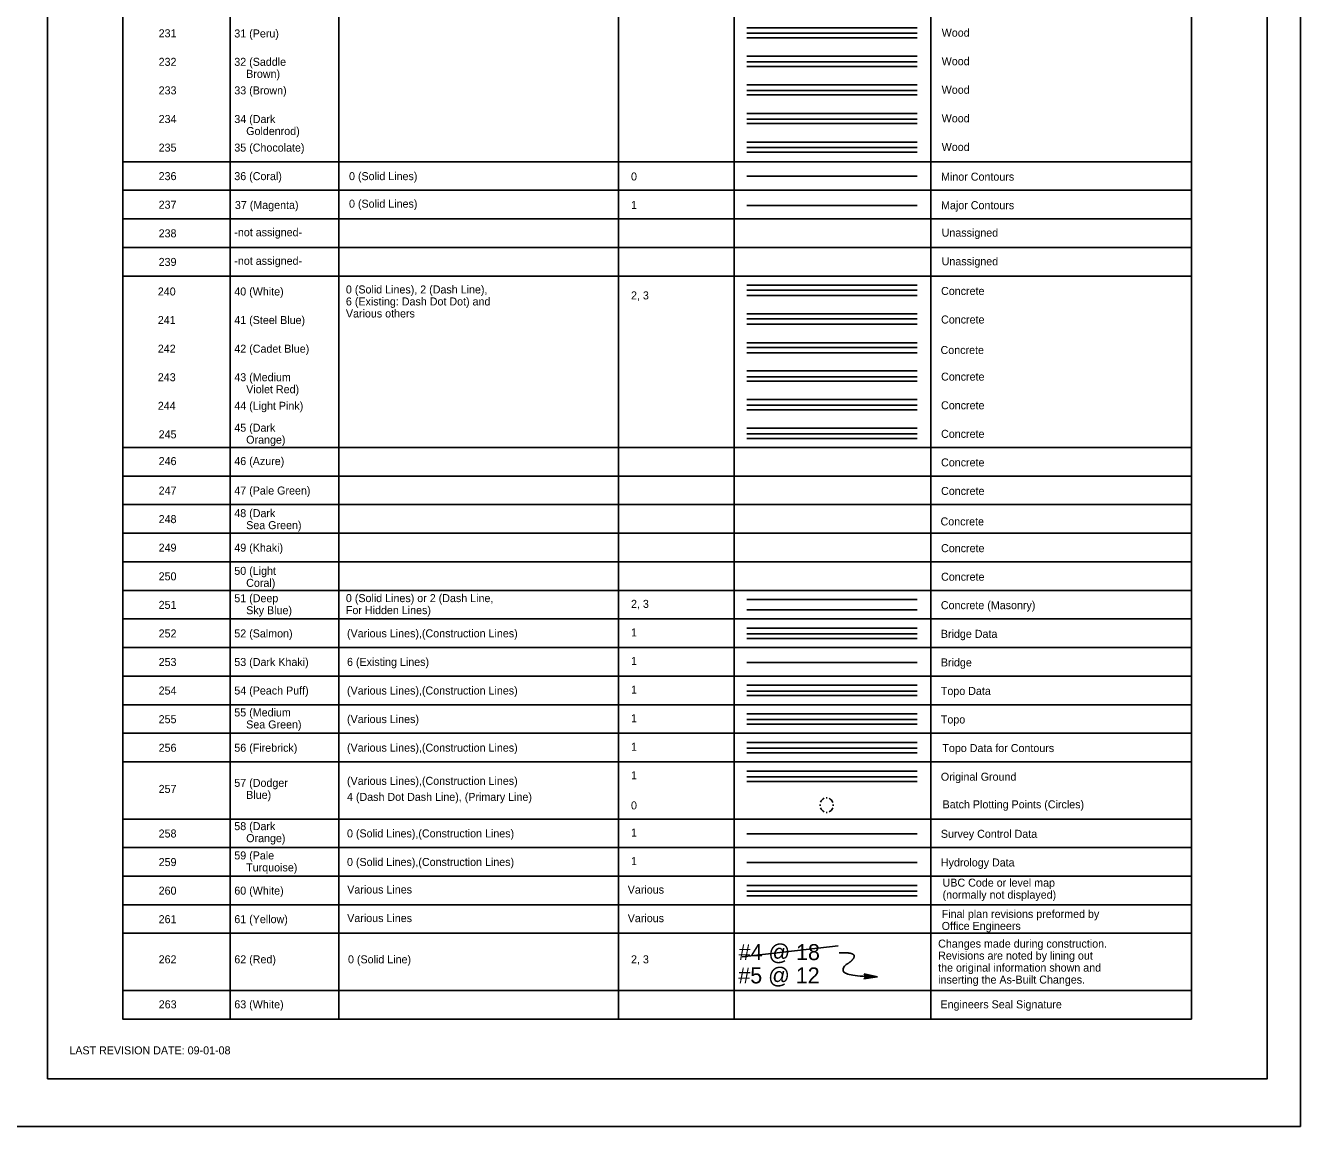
# Model space of a CAD drawing. Extents: x 0 to 3.76, y 0 to 2.19.
# Drawn here: x 2.494 to 3.758, y 0 to 1.091 of the extents above; entities that cross this region are included whole.
import ezdxf

# ---------------------------------------------------------------- set-up
doc = ezdxf.new("R2010")
doc.units = 0
for name, color, linetype in [('12 Coord Grid', 7, 'Continuous'), ('13 Ramp Align', 7, 'Continuous'), ('14 Ramp Anno', 7, 'Continuous'), ('15 Main Align', 7, 'Continuous'), ('16 Main Anno', 7, 'Continuous'), ('17 Front Align', 7, 'Continuous'), ('18 Front Anno', 7, 'Continuous'), ('21 Curb Gutter', 7, 'Continuous'), ('214 Text and Titles', 7, 'Continuous'), ('22 Misc Cnst Det', 7, 'Continuous'), ('23 Layout Notes', 7, 'Continuous'), ('24 Oblit_ACRsurf', 7, 'Continuous'), ('247 Not Assigned', 7, 'Continuous'), ('25 Temp Rdwys', 7, 'Continuous'), ('26 Undefined', 7, 'Continuous'), ('32 RW Line_Fence', 7, 'Continuous'), ('33 RW Text', 7, 'Continuous'), ('34 WPC Temp', 7, 'Continuous'), ('35 Erosion Cntrl', 7, 'Continuous'), ('36 Drainage', 7, 'Continuous'), ('37 Drain Anno', 7, 'Continuous'), ('38 San Sewer', 7, 'Continuous'), ('39 SanSewer Anno', 7, 'Continuous'), ('40 New Utility', 7, 'Continuous'), ('41 ContourGrade', 7, 'Continuous'), ('43 Pave Marker', 7, 'Continuous'), ('47 Electrical', 7, 'Continuous'), ('54 Stage 2 Anno', 7, 'Continuous'), ('56 Stage 3 Anno', 7, 'Continuous'), ('58 Soundwalls', 7, 'Continuous')]:
    doc.layers.add(name, color=color, linetype=linetype)

msp = doc.modelspace()

# ---------------------------------------------------------------- linework, layer by layer
at = {"layer": '12 Coord Grid'}
for p, q in [((3.2093, 1.089), (3.3782, 1.089)), ((3.2093, 1.0835), (3.3782, 1.0835)), ((3.2093, 1.0789), (3.3782, 1.0789))]:
    msp.add_line(p, q, dxfattribs=at)
at = {"layer": '13 Ramp Align'}
for p, q in [((3.2093, 1.0607), (3.3782, 1.0607)), ((3.2093, 1.0552), (3.3782, 1.0552)), ((3.2093, 1.0506), (3.3782, 1.0506))]:
    msp.add_line(p, q, dxfattribs=at)
at = {"layer": '14 Ramp Anno'}
for p, q in [((3.2093, 1.0324), (3.3782, 1.0324)), ((3.2093, 1.0268), (3.3782, 1.0268)), ((3.2093, 1.0223), (3.3782, 1.0223))]:
    msp.add_line(p, q, dxfattribs=at)
at = {"layer": '15 Main Align'}
for p, q in [((3.2093, 1.004), (3.3782, 1.004)), ((3.2093, 0.9985), (3.3782, 0.9985)), ((3.2093, 0.994), (3.3782, 0.994))]:
    msp.add_line(p, q, dxfattribs=at)
at = {"layer": '16 Main Anno'}
for p, q in [((3.2093, 0.9757), (3.3782, 0.9757)), ((3.2093, 0.9702), (3.3782, 0.9702)), ((3.2093, 0.9656), (3.3782, 0.9656))]:
    msp.add_line(p, q, dxfattribs=at)
at = {"layer": '17 Front Align'}
msp.add_line((3.2093, 0.9418), (3.3782, 0.9418), dxfattribs=at)
at = {"layer": '18 Front Anno'}
msp.add_line((3.2093, 0.9128), (3.3782, 0.9128), dxfattribs=at)
at = {"layer": '21 Curb Gutter'}
for p, q in [((3.2093, 0.8338), (3.3782, 0.8338)), ((3.2093, 0.8287), (3.3782, 0.8287)), ((3.2093, 0.8235), (3.3782, 0.8235))]:
    msp.add_line(p, q, dxfattribs=at)
at = {"layer": '22 Misc Cnst Det'}
for p, q in [((3.2093, 0.8055), (3.3782, 0.8055)), ((3.2093, 0.8005), (3.3782, 0.8005)), ((3.2093, 0.7952), (3.3782, 0.7952))]:
    msp.add_line(p, q, dxfattribs=at)
at = {"layer": '23 Layout Notes'}
for p, q in [((3.2093, 0.7767), (3.3782, 0.7767)), ((3.2093, 0.772), (3.3782, 0.772)), ((3.2093, 0.7669), (3.3782, 0.7669))]:
    msp.add_line(p, q, dxfattribs=at)
at = {"layer": '24 Oblit_ACRsurf'}
for p, q in [((3.2093, 0.7489), (3.3782, 0.7489)), ((3.2093, 0.7431), (3.3782, 0.7431)), ((3.2093, 0.7386), (3.3782, 0.7386))]:
    msp.add_line(p, q, dxfattribs=at)
at = {"layer": '247 Not Assigned'}
msp.add_lwpolyline([(0, 2.1899), (3.7581, 2.1899), (3.7581, 0), (0, 0)], close=True, dxfattribs=at)
at = {"layer": '25 Temp Rdwys'}
for p, q in [((3.2093, 0.7205), (3.3782, 0.7205)), ((3.2093, 0.7148), (3.3782, 0.7148)), ((3.2093, 0.7103), (3.3782, 0.7103))]:
    msp.add_line(p, q, dxfattribs=at)
at = {"layer": '26 Undefined'}
for p, q in [((3.2093, 0.6922), (3.3782, 0.6922)), ((3.2093, 0.6865), (3.3782, 0.6865)), ((3.2093, 0.6819), (3.3782, 0.6819))]:
    msp.add_line(p, q, dxfattribs=at)
at = {"layer": '32 RW Line_Fence'}
for p, q in [((3.2093, 0.5223), (3.3782, 0.5223)), ((3.2093, 0.512), (3.3782, 0.512))]:
    msp.add_line(p, q, dxfattribs=at)
at = {"layer": '33 RW Text'}
for p, q in [((3.2093, 0.4939), (3.3782, 0.4939)), ((3.2093, 0.4882), (3.3782, 0.4882)), ((3.2093, 0.4837), (3.3782, 0.4837))]:
    msp.add_line(p, q, dxfattribs=at)
at = {"layer": '34 WPC Temp'}
msp.add_line((3.2093, 0.4599), (3.3782, 0.4599), dxfattribs=at)
at = {"layer": '35 Erosion Cntrl'}
for p, q in [((3.2093, 0.4373), (3.3782, 0.4373)), ((3.2093, 0.4316), (3.3782, 0.4316)), ((3.2093, 0.427), (3.3782, 0.427))]:
    msp.add_line(p, q, dxfattribs=at)
at = {"layer": '36 Drainage'}
for p, q in [((3.2093, 0.409), (3.3782, 0.409)), ((3.2093, 0.4032), (3.3782, 0.4032)), ((3.2093, 0.3987), (3.3782, 0.3987))]:
    msp.add_line(p, q, dxfattribs=at)
at = {"layer": '37 Drain Anno'}
for p, q in [((3.2093, 0.3806), (3.3782, 0.3806)), ((3.2093, 0.3749), (3.3782, 0.3749)), ((3.2093, 0.3704), (3.3782, 0.3704))]:
    msp.add_line(p, q, dxfattribs=at)
at = {"layer": '38 San Sewer'}
for p, q in [((3.2093, 0.3523), (3.3782, 0.3523)), ((3.2093, 0.3466), (3.3782, 0.3466)), ((3.2093, 0.342), (3.3782, 0.342))]:
    msp.add_line(p, q, dxfattribs=at)
for start_param, end_param in [(1.493588, 1.648004), (0.389178, 1.168991), (6.208461, 6.364024), (5.099195, 5.893753), (4.63562, 4.79546), (1.959023, 2.749068), (3.061614, 3.215743), (3.529264, 4.325207)]:
    msp.add_ellipse((3.2885, 0.3185), major_axis=(0, 0.0073), ratio=0.887272, start_param=start_param, end_param=end_param, dxfattribs=at)
at = {"layer": '39 SanSewer Anno'}
msp.add_line((3.2093, 0.2899), (3.3782, 0.2899), dxfattribs=at)
at = {"layer": '40 New Utility'}
msp.add_line((3.2093, 0.2616), (3.3782, 0.2616), dxfattribs=at)
at = {"layer": '41 ContourGrade'}
for p, q in [((3.2093, 0.239), (3.3782, 0.239)), ((3.2093, 0.2333), (3.3782, 0.2333)), ((3.2093, 0.2287), (3.3782, 0.2287))]:
    msp.add_line(p, q, dxfattribs=at)
at = {"layer": '43 Pave Marker'}
msp.add_line((3.2046, 0.1681), (3.3, 0.1792), dxfattribs=at)
at = {"layer": '47 Electrical'}
msp.add_lwpolyline([(2.5164, 0.0474), (3.7252, 0.0474), (3.7252, 2.1528), (2.5164, 2.1528)], close=True, dxfattribs=at)
at = {"layer": '54 Stage 2 Anno'}
msp.add_lwpolyline([(2.5908, 2.1112), (3.6501, 2.1112), (3.6501, 0.1065), (2.5908, 0.1065)], close=True, dxfattribs=at)
at = {"layer": '56 Stage 3 Anno'}
for p, q in [((3.3388, 0.1483), (3.3255, 0.1463)), ((3.3262, 0.1475), (3.3255, 0.1463)), ((3.3263, 0.15), (3.3257, 0.1513)), ((3.3257, 0.1513), (3.3388, 0.1483)), ((3.3388, 0.1483), (3.3259, 0.1469)), ((3.326, 0.1506), (3.3388, 0.1483)), ((3.3269, 0.1487), (3.3262, 0.1475)), ((3.3262, 0.1475), (3.3388, 0.1483)), ((3.3388, 0.1483), (3.3263, 0.15)), ((3.3263, 0.15), (3.3269, 0.1487)), ((3.3388, 0.1483), (3.3266, 0.1494)), ((3.3266, 0.1481), (3.3388, 0.1483)), ((3.3269, 0.1487), (3.3388, 0.1483))]:
    msp.add_line(p, q, dxfattribs=at)
msp.add_open_spline([(3.3009, 0.172), (3.3101, 0.1726), (3.3173, 0.1697), (3.3127, 0.1633), (3.3045, 0.1587), (3.3055, 0.1495), (3.3342, 0.1483)], degree=2, dxfattribs=at)
at = {"layer": '58 Soundwalls'}
for p, q in [((2.5908, 2.1112), (2.5908, 0.1065)), ((3.6501, 2.1112), (3.6501, 0.1065)), ((3.3918, 2.0439), (3.3918, 0.1065)), ((2.6972, 1.9775), (2.6972, 0.1065)), ((2.8051, 1.7509), (2.8051, 0.1065)), ((3.0822, 1.7509), (3.0822, 0.1065)), ((3.1968, 1.7509), (3.1968, 0.1065)), ((2.5908, 0.9562), (3.6501, 0.9562)), ((2.5908, 0.9279), (3.6501, 0.9279)), ((2.5908, 0.8995), (3.6501, 0.8995)), ((2.5908, 0.8712), (3.6501, 0.8712)), ((2.5908, 0.8429), (3.6501, 0.8429)), ((2.5908, 0.673), (3.6501, 0.673)), ((2.5908, 0.6446), (3.6501, 0.6446)), ((2.5908, 0.6163), (3.6501, 0.6163)), ((2.5908, 0.588), (3.6501, 0.588)), ((2.5908, 0.588), (3.6501, 0.588)), ((2.5908, 0.5597), (3.6501, 0.5597)), ((2.5908, 0.5597), (3.6501, 0.5597)), ((2.5908, 0.5313), (3.6501, 0.5313)), ((2.5908, 0.503), (3.6501, 0.503)), ((2.5908, 0.4747), (3.6501, 0.4747)), ((2.5908, 0.4464), (3.6501, 0.4464)), ((2.5908, 0.418), (3.6501, 0.418)), ((2.5908, 0.3897), (3.6501, 0.3897)), ((2.5908, 0.3614), (3.6501, 0.3614)), ((2.5908, 0.3047), (3.6501, 0.3047)), ((2.5908, 0.2764), (3.6501, 0.2764)), ((2.5908, 0.2481), (3.6501, 0.2481)), ((2.5908, 0.2198), (3.6501, 0.2198)), ((2.5908, 0.1915), (3.6501, 0.1915)), ((2.5908, 0.1348), (3.6501, 0.1348)), ((2.5908, 0.1065), (3.6501, 0.1065))]:
    msp.add_line(p, q, dxfattribs=at)

# ---------------------------------------------------------------- texts
at = {"layer": '214 Text and Titles'}
for s, height, p in [('231', 0.00793, (2.6264, 1.0795)), ('31 (Peru)', 0.00793, (2.7014, 1.0793)), ('Wood', 0.00793, (3.4025, 1.0801)), ('232', 0.00793, (2.6264, 1.0512)), ('Wood', 0.00793, (3.4025, 1.0518)), ('233', 0.00793, (2.6264, 1.0229)), ('33 (Brown)', 0.00793, (2.7014, 1.0229)), ('Wood', 0.00793, (3.4025, 1.0235)), ('234', 0.00793, (2.6264, 0.9945)), ('Wood', 0.00793, (3.4025, 0.9952)), ('235', 0.00793, (2.6264, 0.9662)), ('35 (Chocolate)', 0.007931, (2.7014, 0.9662)), ('Wood', 0.00793, (3.4025, 0.9668)), ('236', 0.00793, (2.6264, 0.9379)), ('36 (Coral)', 0.00793, (2.7014, 0.9379)), ('0 (Solid Lines)', 0.007931, (2.8151, 0.9379)), ('0', 0.00793, (3.0946, 0.9376)), ('Minor Contours', 0.00793, (3.4019, 0.9374)), ('237', 0.00793, (2.6264, 0.9096)), ('37 (Magenta)', 0.00793, (2.702, 0.9093)), ('0 (Solid Lines)', 0.007931, (2.8151, 0.9106)), ('1', 0.00793, (3.0946, 0.9093)), ('Major Contours', 0.00793, (3.4019, 0.9091)), ('238', 0.00793, (2.6264, 0.8812)), ('-not assigned-', 0.00793, (2.7014, 0.8823)), ('Unassigned', 0.00793, (3.4025, 0.8819)), ('239', 0.00793, (2.6264, 0.8529)), ('-not assigned-', 0.00793, (2.7014, 0.854)), ('Unassigned', 0.00793, (3.4025, 0.8535)), ('240', 0.00793, (2.6256, 0.8236)), ('40 (White)', 0.00793, (2.7014, 0.8236)), ('2, 3', 0.00793, (3.0946, 0.8197)), ('Concrete', 0.00793, (3.4019, 0.8241)), ('241', 0.00793, (2.6256, 0.7953)), ('41 (Steel Blue)', 0.007931, (2.7014, 0.7953)), ('Concrete', 0.00793, (3.4019, 0.7958)), ('242', 0.00793, (2.6256, 0.7669)), ('42 (Cadet Blue)', 0.007931, (2.7014, 0.7669)), ('Concrete', 0.00793, (3.4014, 0.7656)), ('243', 0.00793, (2.6256, 0.7386)), ('Concrete', 0.00793, (3.4019, 0.7392)), ('244', 0.00793, (2.6256, 0.7103)), ('44 (Light Pink)', 0.00793, (2.7014, 0.7103)), ('Concrete', 0.00793, (3.4019, 0.7108)), ('245', 0.00793, (2.6264, 0.682)), ('Concrete', 0.00793, (3.4019, 0.6825)), ('246', 0.00793, (2.6264, 0.6555)), ('46 (Azure)', 0.00793, (2.7014, 0.6555)), ('Concrete', 0.00793, (3.4019, 0.6542)), ('247', 0.00793, (2.6264, 0.6263)), ('47 (Pale Green)', 0.00793, (2.7014, 0.6263)), ('Concrete', 0.00793, (3.4019, 0.6259)), ('248', 0.00793, (2.6264, 0.598)), ('Concrete', 0.00793, (3.4014, 0.5957)), ('249', 0.00793, (2.6264, 0.5697)), ('49 (Khaki)', 0.00793, (2.7014, 0.5697)), ('Concrete', 0.00793, (3.4019, 0.5692)), ('250', 0.00793, (2.6264, 0.5413)), ('Concrete', 0.00793, (3.4019, 0.5409)), ('251', 0.00793, (2.6264, 0.513)), ('2, 3', 0.00793, (3.0946, 0.514)), ('Concrete (Masonry)', 0.00793, (3.4017, 0.5127)), ('52 (Salmon)', 0.007931, (2.7014, 0.4847)), ('(Various Lines),(Construction Lines) ', 0.007931, (2.8131, 0.4848)), ('1', 0.00793, (3.0946, 0.4857)), ('252', 0.00793, (2.6264, 0.4847)), ('Bridge Data', 0.00793, (3.4017, 0.4843)), ('253', 0.00793, (2.6264, 0.4564)), ('53 (Dark Khaki)', 0.007931, (2.7014, 0.4564)), ('6 (Existing Lines) ', 0.007931, (2.8131, 0.4565)), ('1', 0.00793, (3.0946, 0.4574)), ('Bridge', 0.00793, (3.4017, 0.456)), ('254', 0.00793, (2.6264, 0.4281)), ('54 (Peach Puff)', 0.007931, (2.7014, 0.4281)), ('(Various Lines),(Construction Lines) ', 0.007931, (2.8131, 0.4281)), ('1', 0.00793, (3.0946, 0.429)), ('Topo Data', 0.00793, (3.4017, 0.4277)), ('255', 0.00793, (2.6264, 0.3997)), ('(Various Lines)', 0.007931, (2.8131, 0.3998)), ('1', 0.00793, (3.0946, 0.4007)), ('Topo', 0.00793, (3.4017, 0.3994)), ('256', 0.00793, (2.6264, 0.3714)), ('56 (Firebrick)', 0.007931, (2.7014, 0.3714)), ('(Various Lines),(Construction Lines) ', 0.007931, (2.8131, 0.3715)), ('1', 0.00793, (3.0946, 0.3724)), ('Topo Data for Contours', 0.00793, (3.4032, 0.3711)), ('1', 0.00793, (3.0946, 0.3441)), ('Original Ground', 0.00793, (3.4017, 0.3427)), ('257', 0.00793, (2.6264, 0.3306)), ('0', 0.00793, (3.0946, 0.3143)), ('Batch Plotting Points (Circles)', 0.00793, (3.4034, 0.3153)), ('258', 0.00793, (2.6264, 0.2864)), ('0 (Solid Lines),(Construction Lines) ', 0.007931, (2.8131, 0.2865)), ('1', 0.00793, (3.0946, 0.2874)), ('Survey Control Data', 0.00793, (3.4017, 0.2861)), ('259', 0.00793, (2.6264, 0.2581)), ('0 (Solid Lines),(Construction Lines) ', 0.007931, (2.8131, 0.2582)), ('1', 0.00793, (3.0946, 0.2591)), ('Hydrology Data', 0.00793, (3.4017, 0.2577)), ('260', 0.00793, (2.6264, 0.2298)), ('60 (White)', 0.00793, (2.7014, 0.2298)), ('Various Lines', 0.00793, (2.8133, 0.2309)), (' Various', 0.00793, (3.0884, 0.2308)), ('261', 0.00793, (2.6264, 0.2015)), ('61 (Yellow)', 0.00793, (2.7014, 0.2015)), ('Various Lines', 0.00793, (2.8133, 0.2026)), (' Various', 0.00793, (3.0884, 0.2025)), ('#4 @ 18 ', 0.01586, (3.2013, 0.1649)), ('262', 0.00793, (2.6264, 0.1617)), ('62 (Red)', 0.00793, (2.7014, 0.1617)), ('0 (Solid Line)', 0.00793, (2.8141, 0.1617)), ('2, 3', 0.00793, (3.0946, 0.1617)), ('#5 @ 12 ', 0.01586, (3.201, 0.1418)), ('263', 0.00793, (2.6265, 0.1171)), ('63 (White)', 0.00793, (2.7014, 0.1171)), ('Engineers Seal Signature', 0.007931, (3.4013, 0.1171))]:
    msp.add_text(s, height=height, dxfattribs=at).set_placement(p)
at = {"layer": '58 Soundwalls'}
for s, height, p in [('32 (Saddle', 0.00793, (2.7014, 1.0512)), ('    Brown)', 0.00793, (2.7014, 1.0393)), ('34 (Dark', 0.00793, (2.7014, 0.9945)), ('    Goldenrod)', 0.007931, (2.7014, 0.9826)), ('0 (Solid Lines), 2 (Dash Line),', 0.007931, (2.812, 0.8256)), ('6 (Existing: Dash Dot Dot) and', 0.007931, (2.812, 0.8137)), ('Various others', 0.007931, (2.812, 0.8018)), ('43 (Medium', 0.00793, (2.7014, 0.7386)), ('    Violet Red)', 0.00793, (2.7014, 0.7267)), ('45 (Dark', 0.00793, (2.7014, 0.6886)), ('    Orange)', 0.00793, (2.7014, 0.6767)), ('48 (Dark', 0.00793, (2.7014, 0.6039)), ('    Sea Green)', 0.00793, (2.7014, 0.592)), ('50 (Light', 0.00793, (2.7014, 0.5467)), ('    Coral)', 0.00793, (2.7014, 0.5348)), ('51 (Deep', 0.00793, (2.7014, 0.5196)), ('0 (Solid Lines) or 2 (Dash Line,', 0.007931, (2.812, 0.5197)), ('    Sky Blue)', 0.007931, (2.7014, 0.5077)), ('For Hidden Lines)', 0.007931, (2.812, 0.5078)), ('55 (Medium', 0.00793, (2.7014, 0.4064)), ('    Sea Green)', 0.007931, (2.7014, 0.3945)), ('57 (Dodger', 0.00793, (2.7014, 0.3366)), ('(Various Lines),(Construction Lines)', 0.007931, (2.8131, 0.3386)), ('    Blue)', 0.00793, (2.7014, 0.3247)), ('4 (Dash Dot Dash Line), (Primary Line)', 0.007931, (2.8131, 0.3227)), ('58 (Dark', 0.00793, (2.7014, 0.2937)), ('    Orange)', 0.007931, (2.7014, 0.2818)), ('59 (Pale', 0.00793, (2.7014, 0.2647)), ('    Turquoise)', 0.007931, (2.7014, 0.2528)), ('UBC Code or level map', 0.007931, (3.4034, 0.2377)), ('(normally not displayed)', 0.007931, (3.4034, 0.2258)), ('Final plan revisions preformed by', 0.007931, (3.4025, 0.2067)), ('Office Engineers', 0.007931, (3.4025, 0.1948)), ('Changes made during construction.', 0.007931, (3.399, 0.1773)), ('Revisions are noted by lining out', 0.007931, (3.399, 0.1654)), ('the original information shown and', 0.007931, (3.399, 0.1535)), ('inserting the As-Built Changes.', 0.007931, (3.399, 0.1416)), ('LAST REVISION DATE: 09-01-08', 0.007931, (2.5379, 0.0715))]:
    msp.add_text(s, height=height, dxfattribs=at).set_placement(p)

doc.saveas('drawing.dxf')
